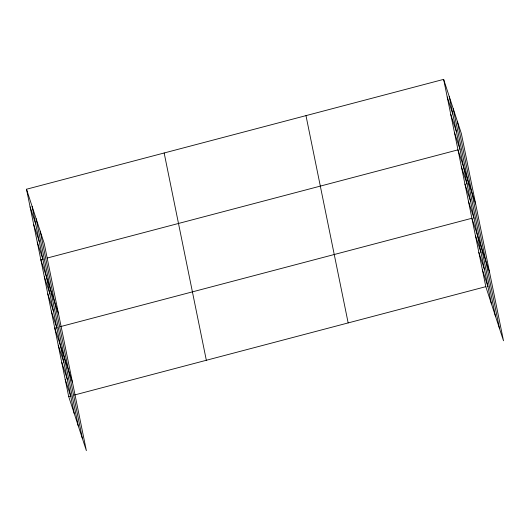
<?xml version="1.0" encoding="UTF-8"?>
<svg xmlns="http://www.w3.org/2000/svg" width="530" height="530" viewBox="0 0 530 530"><rect width="100%" height="100%" fill="white"/><g stroke="black" fill="none" stroke-linecap="round" stroke-linejoin="round"><path stroke-width="0.79" d="M26.5 189.236L44.182 243.336L86.364 450.626L68.681 396.533L26.5 189.236L443.636 79.374L461.319 133.467L503.5 340.764L485.818 286.664L443.636 79.374M43.215 259.09L40.843 259.72L58.525 313.813M47.17 258.05L457.98 149.851L475.662 203.951M57.134 327.5L54.762 328.123L72.444 382.223M60.301 326.665L471.899 218.261L489.581 272.354M68.681 396.533L71.053 395.903M74.22 395.069L485.818 286.664M447.221 96.99L452.832 114.162M450.805 114.612L456.423 131.784M454.395 132.235L460.007 149.4M461.458 166.957L467.069 184.122M464.936 184.056L470.547 201.228M468.421 201.155L474.032 218.327M475.377 235.36L480.988 252.532M478.855 252.459L484.473 269.631M482.34 269.565L487.951 286.73M30.084 206.859L35.696 224.031M33.668 224.481L39.286 241.647M37.259 242.097L42.87 259.269M44.321 276.819L49.933 293.991M47.799 293.918L53.417 311.09M51.284 311.024L56.895 328.196M58.24 345.222L63.852 362.394M61.725 362.328L67.337 379.5M65.203 379.427L70.815 396.599M457.337 121.284L499.518 328.573M453.229 108.73L495.411 316.019M449.248 96.546L491.429 303.836M305.982 115.626L348.164 322.922M164.154 152.984L206.336 360.274M40.2 231.153L82.382 438.442M36.093 218.598L78.274 425.888M32.111 206.409L74.293 413.698"/></g></svg>
